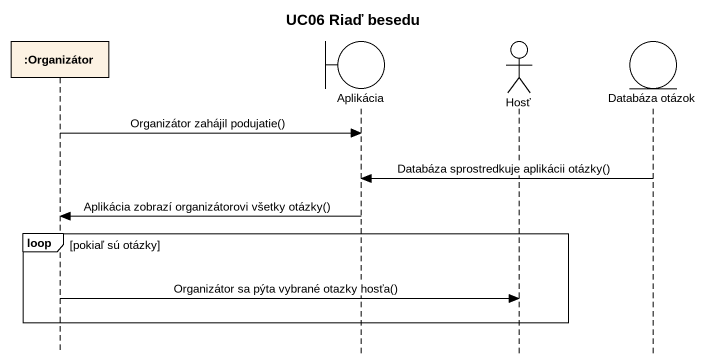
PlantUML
@startuml
title UC06 Riaď besedu
hide footbox
participant ":Organizátor" as Organizátor
boundary Aplikácia
actor Hosť
entity "Databáza otázok" as Databáza_otázok

Organizátor -> Aplikácia : Organizátor zahájil podujatie()
Databáza_otázok -> Aplikácia : Databáza sprostredkuje aplikácii otázky()
Aplikácia -> Organizátor : Aplikácia zobrazí organizátorovi všetky otázky()
loop pokiaľ sú otázky
  Organizátor -> Hosť : Organizátor sa pýta vybrané otazky hosťa()
end
@enduml
